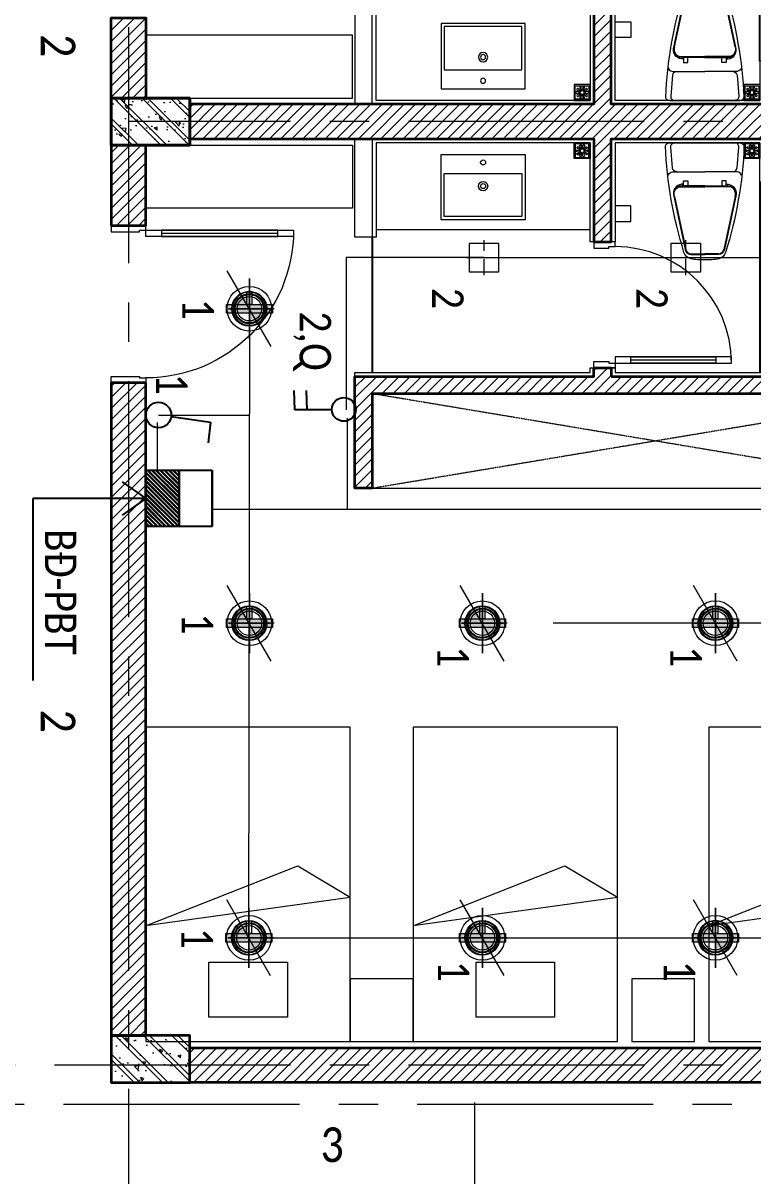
# Model space of a CAD drawing. Header units: millimetres. Extents: x 18326 to 214271, y -298828 to -198730.
# Drawn here: x 39926 to 44568, y -260034 to -252703 of the extents above; entities that cross this region are included whole.
import ezdxf
from ezdxf.enums import TextEntityAlignment as Align

# ---------------------------------------------------------------- set-up
doc = ezdxf.new("R2010")
doc.units = ezdxf.units.MM
doc.header["$LTSCALE"] = 20
doc.header["$MEASUREMENT"] = 0
for name, pattern in [('CONTINOUS', [0]), ('DASHED2', [0.375, 0.25, -0.125]), ('HIDDEN', [0.375, 0.25, -0.125]), ('xref LC GK$0$CENTER2', [1.125, 0.75, -0.125, 0.125, -0.125]), ('xref_mb.A7$0$HIDDEN', [0.375, 0.25, -0.125])]:
    doc.linetypes.add(name, pattern=pattern)
doc.layers.get('0').update_dxf_attribs({"lineweight": 0})
for name, color, linetype, lineweight in [('0.MAU XANH- DAY DIEN', 3, 'HIDDEN', 20), ('DW-DIEN', 2, 'Continuous', 25), ('E-equipment-0.2', 2, 'Continuous', 9), ('E-thin-line-0.05', 251, 'Continuous', 9), ('Hatch', 8, 'Continuous', 5), ('KV_5_HIDDEN', 125, 'HIDDEN', 9), ('KV_EX_1_TB DIEN', 55, 'Continuous', 13), ('xref LC GK$0$KV-Net truc', 251, 'xref LC GK$0$CENTER2', 9), ('xref_mb.A7$0$KV-Cat be tong', 6, 'Continuous', 35), ('xref_mb.A7$0$KV-Cat tuong', 4, 'Continuous', 35), ('xref_mb.A7$0$KV-Cat vat lieu', 11, 'Continuous', 20), ('xref_mb.A7$0$KV-Cua', 34, 'Continuous', 13), ('xref_mb.A7$0$KV-Hatch', 179, 'Continuous', 5), ('xref_mb.A7$0$KV-Net khuat', 165, 'xref_mb.A7$0$HIDDEN', 9), ('xref_mb.A7$0$KV-Net thay 1', 9, 'Continuous', 20), ('xref_mb.A7$0$KV-Noi that', 35, 'Continuous', 9), ('xref_mb.A7$0$KV-Thiet bi', 59, 'Continuous', 9)]:
    doc.layers.add(name, color=color, linetype=linetype, lineweight=lineweight)
for name, color, linetype in [('66 KV-DIM', 7, 'Continuous'), ('CDC-E', 2, 'Continuous'), ('CDC-E-Equip', 2, 'Continuous'), ('CDC-E-Note', 3, 'Continuous'), ('xref_mb.A7$0$KV-Net thay 3', 251, 'Continuous')]:
    doc.layers.add(name, color=color, linetype=linetype)
doc.styles.add('KT', font='vnsimli.shx', dxfattribs={"width": 0.72})
doc.styles.add('uv-abc', font='calibril.ttf', dxfattribs={"width": 0.85})
doc.styles.add('xref_mb.A7$0$Standard', font='arial.ttf')
doc.dimstyles.new('A2-1-140', dxfattribs={"dimscale": 100, "dimtxt": 3, "dimasz": 1.5, "dimexe": 0.7, "dimexo": 0, "dimgap": 0.5, "dimtad": 1, "dimdec": 0, "dimrnd": 50, "dimzin": 13, "dimdsep": 46, "dimtxsty": 'KT', "dimblk1": 'ARCHTICK', "dimblk2": 'ARCHTICK', "dimsah": 1, "dimcen": 0, "dimdle": 0.7, "dimclrd": 1, "dimclre": 1, "dimclrt": 3, "dimadec": 0, "dimazin": 0, "dimtfac": 1.222222222222222, "dimtdec": 0, "dimtix": 1, "dimtmove": 2, "dimatfit": 3, "dimldrblk": 'ARCHTICK', "dimfxl": 5, "dimfxlon": 1, "dimtolj": 1, "dimtzin": 13, "dimarcsym": 0})

# ---------------------------------------------------------------- blocks, each defined once
blk = doc.blocks.new('pa6')
at = {"layer": 'CDC-E'}
h = blk.add_hatch(dxfattribs=at)
h.set_pattern_fill('ANSI31', scale=5)
h.set_pattern_definition([(45, (0, 0), (-11.22532015133644, 11.22532015133644), [])])
h.paths.add_polyline_path([(150, 175), (-150, 175), (-150, 0), (150, 0)])
for p, q in [((-150, 350), (150, 350)), ((-150, 0), (-150, 350)), ((150, 350), (150, 0)), ((-150, 175), (150, 175)), ((150, 0), (-150, 0))]:
    blk.add_line(p, q, dxfattribs=at)
blk = doc.blocks.new('_ARCHTICK')
at = {"color": 8, "const_width": 0.15}
blk.add_lwpolyline([(-0.5, -0.5), (0.5, 0.5)], dxfattribs=at)
blk = doc.blocks.new('A$C37556543')
blk.add_lwpolyline([(-0.001174173317846083, -0.1710253104101831), (-0.001174173317846083, 179.8289746895898), (179.9988258266822, 179.8289746895898), (179.9988258266822, -0.1710253104101831)], close=True)
at = {"layer": 'KV_5_HIDDEN', "ltscale": 20}
for p, q in [((89.99882582668215, -17.99976764572784), (89.99882582668215, 198.0002323542722)), ((197.9988258266822, 90.00023235427216), (-18.00117417331785, 90.00023235427216))]:
    blk.add_line(p, q, dxfattribs=at)
blk = doc.blocks.new('CT doi 10A')
for p, q in [((702206.952636544, 24289.42921582878), (702264.6897807895, 24472.91367912437)), ((702264.6897807895, 24472.91367912437), (702361.5820065071, 24446.9514854905)), ((702245.4996537459, 24411.92884503581), (702342.3918794635, 24385.96665140534))]:
    blk.add_line(p, q)
blk.add_circle((702190.967748755, 24229.77280244685), 61.76086378300478)
blk = doc.blocks.new('*U626')
at = {"xscale": 0.9090909064414844, "yscale": 0.9090909064414844, "zscale": 0.9090909064414844, "rotation": 343.8325300958912}
blk.add_blockref('CT doi 10A', (-619243.043497057, 156591.4786157931), dxfattribs=at)
blk = doc.blocks.new('kcvn-compac')
at = {"layer": 'E-thin-line-0.05'}
blk.add_hatch(color=256, dxfattribs=at).paths.add_polyline_path([(121.6571742641251, 22.7861284502219), (-121.6571742641309, 22.7861284502219), (-121.6571742641309, -22.7861284502161), (121.6571742641251, -22.7861284502161)])
at = {"layer": 'Hatch'}
h = blk.add_hatch(color=256, dxfattribs=at)
edge = h.paths.add_edge_path(flags=17)
edge.add_ellipse((-5.968558980384842e-12, 0.2108313806506635), major_axis=(-62.32441003977205, 62.32441003977202), ratio=1, start_angle=-405.0000000000001, end_angle=-135.0444973120539)
edge.add_line((88.13999936450071, 0.1423796748182516), (77.77056445598151, 0.1256290873325941))
edge.add_ellipse((-5.968558980384842e-12, 0.2108313806506635), major_axis=(54.9921265056812, 54.99212650568122), ratio=0.9999999999999998, start_angle=-314.9999999999999, end_angle=-45.0627709197305, ccw=False)
edge.add_line((-5.968558980384842e-12, 77.981442508722), (-5.968558980384842e-12, 88.35085732579816))
edge = h.paths.add_edge_path()
edge.add_ellipse((-5.968558980384842e-12, 0.2108313806506635), major_axis=(-62.32441003977205, 62.32441003977202), ratio=1, start_angle=-585.0000000000001, end_angle=-314.9555026879461)
edge.add_line((-88.13999936451265, 0.1423796748182516), (-77.77056445599347, 0.1256290873325941))
edge.add_ellipse((-5.968558980384842e-12, 0.2108313806506635), major_axis=(54.9921265056812, 54.99212650568122), ratio=0.9999999999999998, start_angle=-494.9999999999999, end_angle=-224.9372290802695, ccw=False)
edge.add_line((-5.968558980384842e-12, -77.55977974742066), (-5.968558980384842e-12, -87.92919456449683))
edge = h.paths.add_edge_path(flags=16)
edge.add_ellipse((-5.968558980384842e-12, 0.2108313806506635), major_axis=(54.9921265056812, 54.99212650568122), ratio=0.9999999999999998, start_angle=-405.0627709197306, end_angle=-134.9999999999999)
edge.add_line((-5.968558980384842e-12, -77.55977974742065), (-5.968558980384842e-12, -1.63424829224823e-12))
edge.add_line((-5.968558980384842e-12, -1.637347003745075e-12), (77.77056445598151, 0.125629087332594))
edge = h.paths.add_edge_path(flags=0)
edge.add_ellipse((-5.968558980384842e-12, 0.2108313806506635), major_axis=(54.9921265056812, 54.99212650568122), ratio=0.9999999999999998, start_angle=-224.9372290802695, end_angle=45)
edge.add_line((-5.968558980384842e-12, 77.98144250872198), (-5.968558980384842e-12, -1.63424829224823e-12))
edge.add_line((-5.968558980384842e-12, -1.637338311366764e-12), (-77.77056445599347, 0.1256290873325941))
for p, q in [((-5.968558980384842e-12, -1.637329161141565e-12), (-5.968558980384842e-12, 140.7610961024966)), ((-5.968558980384842e-12, -1.637329161141565e-12), (-5.968558980384842e-12, 140.7610961024966)), ((130.5149613539868, 0.2108313806506635), (-5.968558980384842e-12, -1.637329161141565e-12)), ((-5.968558980384842e-12, -1.637329161141565e-12), (-5.968558980384842e-12, -140.7610961024999)), ((-5.968558980384842e-12, -1.637329161141565e-12), (-5.968558980384842e-12, -140.7610961024999))]:
    blk.add_line(p, q)
at = {"extrusion": (0, 0, -0.9999999999999998)}
blk.add_ellipse((-5.968558980384842e-12, 0.2108313806506635), major_axis=(-62.32441003977204, 62.32441003977201), ratio=1, start_param=5.497787143782138, end_param=11.78097245096172, dxfattribs=at)
at = {"extrusion": (0, 0, -1)}
blk.add_ellipse((-5.968558980384842e-12, 0.2108313806506635), major_axis=(54.9921265056812, 54.99212650568122), ratio=0.9999999999999998, start_param=3.926990816987241, end_param=10.21017612416683, dxfattribs=at)
at = {"layer": 'E-equipment-0.2'}
blk.add_line((114.5961039364308, -200.6150972992153), (-117.0542569160491, 200.6150972843199), dxfattribs=at)
for centre, radius in [((-0.1887425119545583, 0.1015474559741847), 92.1785353275623), ((-0.1887425119254544, 0.1015474559887366), 75.67170589949819)]:
    blk.add_circle(centre, radius, dxfattribs=at)
at = {"layer": 'E-thin-line-0.05', "ltscale": 200}
for p, q in [((-5.002220859751105e-12, -159.1207951236442), (-7.389644451905042e-13, 159.4117122577658)), ((1.580247044330463e-11, -159.1207951236234), (2.012257027672604e-11, 159.4117122577242)), ((-7.389644451905042e-13, 159.4117122577034), (-5.002220859751105e-12, -159.1207951236442)), ((-0.1887425119254544, -111.2734551249106), (-0.1887425119224417, 111.4765500369145)), ((-0.1887425119109025, -111.2734551248961), (-0.1887425119078898, 111.4765500368854)), ((-0.1887425119224417, 111.4765500368709), (-0.1887425119254544, -111.2734551249106)), ((-0.173074524156732, -102.0363674313572), (-0.1730745241539466, 102.2226029269719)), ((-0.1730745241433738, -102.0363674313439), (-0.1730745241405884, 102.2226029269452)), ((-0.1730745241539466, 102.2226029269319), (-0.173074524156732, -102.0363674313572)), ((-5.238689482212066e-12, 91.63636363632816), (-5.238689482212066e-12, -91.63636363635283)), ((111.5477611765856, 0.1015474559800111), (-111.5477611765914, -0.1015474559742415)), ((-111.5477611765768, -0.1015474559596896), (111.1862341669507, 0.1012183400236779)), ((102.2879026519117, 0.09311774778721826), (-102.2879026519221, -0.09311774778841198)), ((-102.2879026519087, -0.0931177477750822), (101.9563869031642, 0.09281595256921094))]:
    blk.add_line(p, q, dxfattribs=at)
at = {"layer": 'E-thin-line-0.05'}
for points in [[(-13.37938420734935, 90.65812229035109), (13.37938420734332, 90.65812229035109), (13.37938420734332, 22.7861284502219), (-13.37938420734935, 22.7861284502219)], [(-121.6571742641309, 22.7861284502219), (121.6571742641251, 22.7861284502219), (121.6571742641251, -22.7861284502161), (-121.6571742641309, -22.7861284502161)]]:
    blk.add_lwpolyline(points, close=True, dxfattribs=at)
for centre, radius in [((-5.115907697472721e-12, -5.968558980384842e-13), 118.4978687689813), ((-2.955857780762017e-12, 2.899014361901209e-12), 79.29133126541274), ((-2.955857780762017e-12, 2.899014361901209e-12), 64.68563723971602)]:
    blk.add_circle(centre, radius, dxfattribs=at)
blk = doc.blocks.new('CT dơn 10a')
for p, q in [((690677.031061232, 23139.19762640205), (690777.2363677802, 23143.78406754372)), ((690677.5459707206, 22946.84414719066), (690677.031061232, 23139.19762640205))]:
    blk.add_line(p, q)
blk.add_circle((690680.3698363783, 22885.14787438614), 61.76086378300478)
blk = doc.blocks.new('*U627')
at = {"xscale": 0.6818181797535812, "yscale": 0.6818181797535812, "zscale": 0.6818181797535812, "rotation": 137.7741938562183}
blk.add_blockref('CT dơn 10a', (359202.4343083142, -304928.2716907367), dxfattribs=at)
blk = doc.blocks.new('xref LC GK$0$LC')
at = {"layer": 'xref LC GK$0$KV-Net truc', "color": 8, "ltscale": 100}
for points in [[(10249.99999999953, 10099.77423228603), (10249.99999999953, -58464.08794064936)], [(20280.07530471543, -44500), (10249.99999999953, -44500)], [(20280.07530471543, -50500), (-10253.12418516586, -50500)], [(175586.7170632961, -50750), (-10253.12418516586, -50750)], [(12449.99999999997, -50737.00409206934), (12450, -85465.52735620015)]]:
    blk.add_lwpolyline(points, dxfattribs=at)
blk = doc.blocks.new('xref_mb.A7$0$cot30x50')
at = {"layer": 'xref_mb.A7$0$KV-Hatch'}
h = blk.add_hatch(dxfattribs=at)
h.set_pattern_fill('CHAU-01', color=8, scale=30, angle=180, pattern_type=2)
h.set_pattern_definition([(230, (-701771.5933381974, 113908.4492841933), (-215.178054780226, 18.8256404947785), [22.5, -247.5]), (175, (-701771.5933381974, 113908.4492841933), (41.62540008390004, -225.6576401100035), [18, -198]), (280.4514, (-701789.5248421974, 113910.0180861933), (-173.5528145142064, -206.8318626182861), [19.122057, -210.3426336]), (226.1842, (-701771.5933381974, 113848.4492841933), (-320.1723145876933, 49.65570429870537), [33.74999999999999, -371.2499999999999]), (276.6356, (-701798.2743616975, 113852.5872762933), (-280.3988116646109, -292.2353612701326), [28.6830864, -315.5139]), (171.1842000000001, (-701771.5933381974, 113848.4492841933), (-280.3985835400881, -292.2355802775974), [27, -297]), (201, (-701801.5933381974, 113863.4492841933), (-179.0721156355385, 120.7856671996016), [22.5, -247.5]), (146.0000000000001, (-701801.5933381974, 113863.4492841933), (-72.99459957647449, -217.5450135140559), [18, -198]), (251.4514, (-701816.5160080974, 113873.5147659933), (-252.0667885744469, -96.75914901298576), [19.122057, -210.3426336]), (217.5, (-701771.5933381974, 113908.4492841933), (-3.647956595187185, -99.86815614939344), [0, -195.6, 0, -201, 0, -198.75]), (187.5, (-701771.5933381974, 113908.4492841933), (-78.92086123264457, -118.3235135647081), [0, -114.6, 0, -191.1, 0, -75.75]), (147.5, (-701704.6933381974, 113908.4492841933), (-160.1467308517227, 6.766461520313901), [0, -74.99999999999997, 0, -233.9999999999999, 0, -310.4999999999999]), (137.5, (-701674.6933381974, 113908.4492841933), (-174.9558508027159, -30.03149469969535), [0, -97.5, 0, -155.4, 0, -220.5]), (225, (-701771.5933381974, 113908.4492841933), (90.15611460128483, -90.1561146012848), []), (225, (-701771.5933381974, 113871.6992841933), (90.15611460128483, -90.1561146012848), [])])
h.paths.add_polyline_path([(-778331.6179150133, 133391.0790201908), (-778631.6179150133, 133391.0790201908), (-778631.6179150133, 132891.0790201908), (-778331.6179150133, 132891.0790201908)])
at = {"layer": 'xref_mb.A7$0$KV-Cat be tong', "color": 8}
blk.add_lwpolyline([(-778631.6179150133, 132891.0790201908), (-778331.6179150133, 132891.0790201908), (-778331.6179150133, 133391.0790201908), (-778631.6179150133, 133391.0790201908)], close=True, dxfattribs=at)
blk = doc.blocks.new('xref_mb.A7$0$DVCT3')
at = {"layer": 'xref_mb.A7$0$KV-Cat be tong', "color": 8, "rotation": 270}
for p in [(383155.2071416121, -812160.0984949365), (383155.2071416121, -818120.0984949365)]:
    blk.add_blockref('xref_mb.A7$0$cot30x50', p, dxfattribs=at)
blk = doc.blocks.new('xref_mb.A7$0$TF2001P-Plaza')
at = {"color": 8}
for p, q in [((-0.1349881035093574, -0.268299647488675), (-0.1082184643891821, -0.268299647488675)), ((-0.1349881035093574, -0.2901528801591695), (-0.1349881035093574, -0.268299647488675)), ((-0.1349881035093574, -0.2999999999999972), (-0.1349881035093574, -0.2901528801591695)), ((-0.1082184643891821, -0.268299647488675), (-0.1082184643891821, -0.2999999999999972)), ((0.1349881035093716, -0.268299647488675), (0.1082184643891964, -0.268299647488675)), ((0.1082184643891964, -0.268299647488675), (0.1082184643891964, -0.2999999999999972)), ((0.1349881035093716, -0.2901528801591695), (0.1349881035093716, -0.268299647488675)), ((0.1349881035093716, -0.2999999999999972), (0.1349881035093716, -0.2901528801591695)), ((-0.1082184643891821, -0.2999999999999972), (-0.1349881035093574, -0.2999999999999972)), ((0, -0.2999999999999972), (-0.1082184643891821, -0.2999999999999972)), ((0, -0.2999999999999972), (0.1082184643891964, -0.2999999999999972)), ((0.1082184643891964, -0.2999999999999972), (0.1349881035093716, -0.2999999999999972)), ((-0.1921508592016892, -0.3666940844349398), (-0.1209252347400565, -0.7041115928166874)), ((0.1921508592017034, -0.3666940844349398), (0.1209252347400991, -0.7041115928166874)), ((-0.08697253431348884, -0.7317892609947023), (0, -0.7317892609947023)), ((0.08697253431353147, -0.7317892609947023), (0, -0.7317892609947023))]:
    blk.add_line(p, q, dxfattribs=at)
blk.add_lwpolyline([(0, -0.7709857503338782, -0.04026818872333893), (-0.089503170167049, -0.7641256380909027, -0.2582759532507667), (-0.1324201633969864, -0.7229596048127434, -0.06368791604622695), (-0.2508710730423189, -0.04715056058327605, -0.3331113829757602), (-0.2234041984617647, -0.0265675464485895), (0, -0.0265675464485895), (0.2234041984617789, -0.0265675464485895, -0.3331113829757602), (0.2508710730423331, -0.04715056058327605, -0.06368791604622695), (0.1324201633970148, -0.7229596048127434, -0.2582759532507667), (0.08950317016709164, -0.7641256380909027, -0.04026818872333893)], format="xyb", close=True, dxfattribs=at)
for points in [[(-0.1787705193451643, -0.2100994450224221, -0.3368307061372848), (-0.2062373939257327, -0.1860859235231658), (-0.216537473025312, -0.05401156529484297, -0.4414225661349933), (-0.1907872752763495, -0.0265675464485895, 0.007083389971865325)], [(0.1787705193452069, -0.2100994450224221, 0.3368307061372848), (0.2062373939257753, -0.1860859235231658), (0.2165374730253262, -0.05401156529484297, 0.4414225661349933), (0.1907872752763637, -0.0265675464485895, -0.007083389971865325)], [(-0.2337042775613156, -0.2323977128393864, -0.3528619440787009), (-0.1925039611629842, -0.2100994450224221), (0, -0.2100994450224221)], [(0.2337042775613583, -0.2323977128393864, 0.3528619440787009), (0.1925039611630126, -0.2100994450224221), (0, -0.2100994450224221)], [(-0.1349881035093574, -0.2901528801591695, 0.4878779416568886), (-0.1989377949645075, -0.3539896649754013), (-0.1248552693128886, -0.704941185708762, 0.3531545021699269), (-0.08698250029576116, -0.7358059008976738), (0, -0.7358059008976738)], [(-0.144756232044827, -0.289990600146723), (-0.144756232044827, -0.3009508492442166, 0.3534189704856527), (-0.1966887083426769, -0.3297439391509727, -7.107355031558337)], [(0.1349881035093716, -0.2901528801591695, -0.4878779416568886), (0.1989377949645501, -0.3539896649754013), (0.1248552693129028, -0.704941185708762, -0.3531545021699269), (0.08698250029580379, -0.7358059008976738), (0, -0.7358059008976738)], [(0.1447562320448412, -0.289990600146723), (0.1447562320448412, -0.3009508492442166, -0.3534189704856527), (0.1966887083427196, -0.3297439391509727, 7.107355031558337)], [(-0.1921508592016892, -0.3666940844349398, -0.5535659268976675), (-0.1467789752409487, -0.3053816127835631), (0, -0.3053816127835631)], [(0.1921508592017034, -0.3666940844349398, 0.5535659268976675), (0.1467789752409914, -0.3053816127835631), (0, -0.3053816127835631)]]:
    blk.add_lwpolyline(points, format="xyb", dxfattribs=at)
for centre, start, end in [((-0.0867945877096048, -0.6969069380858741), 191.9196070017476, 269.7077172596), ((0.08679458770961901, -0.6969069380858741), 270.2922827404001, 348.0803929982523)]:
    blk.add_arc(centre, 0.03488277678895942, start, end, dxfattribs=at)
at = {"color": 8, "style": 'xref_mb.A7$0$Standard', "flags": 3}
blk.add_attdef('SERIAL', text='', height=0.025, dxfattribs=at).set_placement((66.65938784401892, -0.4587154508485867), align=Align.CENTER)
blk = doc.blocks.new('*U536')
at = {"color": 8, "xscale": 1000, "yscale": 1000, "zscale": 1000}
blk.add_blockref('xref_mb.A7$0$TF2001P-Plaza', (0, 26.56754644860371), dxfattribs=at)
blk = doc.blocks.new('xref_mb.A7$0$sdfg323233')
at = {"color": 8}
for p, q in [((-116.2675172935997, 55.00000000000728), (-125, 55.00000000000728)), ((-91.1597318807435, 55.00000000000728), (-116.2675172935997, 55.00000000000728)), ((-75, 55.00000000000728), (-91.1597318807435, 55.00000000000728)), ((-83.8460588735943, 33.62888867394213), (-52.81825134883547, 33.6288886739494)), ((-83.84605887359794, 16.37111132595601), (-52.81825134883547, 16.37111132596328)), ((-62.77707765950981, 37.36901190614299), (-62.77707765950981, 33.62888867394213)), ((57.67349692095377, 37.36901190614299), (-62.77707765950981, 37.36901190614299)), ((-62.77707765950981, 16.37111132573773), (-62.77707765951345, 12.63098809350049)), ((57.67349692080461, 12.63098809328221), (-62.77707765951345, 12.63098809328221)), ((-49.06637984273402, 33.6288886739494), (47.81781026301542, 33.62888867394213)), ((-49.06637984273402, 16.37111132596328), (47.81781026316094, 16.37111132617429)), ((-25, 12.63098809328221), (-25, 37.36901190615026)), ((25, 37.36901190615026), (25, 12.63098809328221)), ((51.56968177042654, 33.62888867394213), (84.7131037691106, 33.62888867394213)), ((51.56968177042654, 16.37111132595601), (84.71310376910697, 16.37111132595601)), ((57.67349692095377, 37.36901190614299), (57.67349692080825, 33.62888867394213)), ((57.67349692080825, 16.37111132573773), (57.67349692080461, 12.63098809328221)), ((125, 55.00000000000728), (75, 55.00000000000728))]:
    blk.add_line(p, q, dxfattribs=at)
for points in [[(-75, 115.0000000000073), (-125, 115.0000000000073), (-125, 125.0000000000073), (-75, 125.0000000000073), (-75, 115.0000000000073)], [(-125, 113.0000000000364), (-75, 113.0000000000364), (-75, 45.00000000000728), (-79.15223750482983, 45.00000000000728)], [(-125, 48.52331093827524), (-125, 113.0000000000364)], [(25, 37.36901190615026), (25, 125.0000000000073), (-25, 125.0000000000073), (-25, 37.36901190615026)], [(125, 115.0000000000073), (75, 115.0000000000073), (75, 125.0000000000073), (125, 125.0000000000073), (125, 115.0000000000073)], [(75, 113.0000000000364), (125, 113.0000000000364), (125, 45.00000000000728), (75, 45.00000000000728), (75, 113.0000000000364)], [(-73.9045061360157, 16.37111132588325), (-75.98240390913998, 10.46579669508355), (-79.07199321153894, 5.093413142370991), (-83.059986914006, 0.4509518683917122), (-87.80015575829748, -3.291360259951034), (-93.11869019641745, -5.996302481667954), (-98.82057353402342, -7.564691666935687), (-101.9206010672424, -7.762171913032944), (-104.6967326785598, -7.939019101700978), (-110.5317043000759, -7.105559181887656), (-116.1115353091664, -5.09487269444071), (-121.2316279509032, -1.980686234288441), (-125.7042418702549, 2.122811156936223), (-129.3653780563836, 7.065155002841493), (-132.0807922580498, 12.66512252992834), (-133.7509173643703, 18.71737763080455), (-134.3145142729845, 24.99999999998545), (-133.7509173643703, 31.28262236905721), (-132.0807922580498, 37.33487746989704), (-129.3653780563836, 42.93484499698388), (-125.7042418702513, 47.87718884288915), (-121.2316279508996, 51.9806862341502), (-116.1115353091627, 55.09487269430247), (-110.7843221355761, 57.01452859905112), (-110.5317043000723, 57.10555918171303), (-104.6967326785561, 57.93901910156274), (-98.82057353401979, 57.56469166676106), (-93.11869019641381, 55.99630248149333), (-87.80015575829384, 53.29136025981279), (-83.05998691400237, 49.54904813150642), (-79.0719932115353, 44.90658685749077), (-75.98240390913634, 39.53420330474182), (-73.90450613601206, 33.62888867394213)], [(-74.33658083754563, 16.37111132595601), (-76.37494318506651, 10.62247277359711), (-79.38545225740381, 5.398767818391207), (-83.25819225806481, 0.8907175899585127), (-87.85176673481328, -2.737085837921768), (-92.99846106397308, -5.352188819029834), (-98.51036582752567, -6.859112110592832), (-104.1862375193086, -7.202836886841396), (-109.818846084956, -6.370813515291957), (-115.2025410375718, -4.393419752392219), (-120.1407599005252, -1.342851630557561), (-124.4532048418405, 2.669512469641631), (-127.9824254738851, 7.497178322613763), (-130.5995674773221, 12.96388446381025), (-132.2090771625444, 18.87003762020322), (-132.7521902037479, 24.99999999998545), (-132.2090771625444, 31.12996237965854), (-130.5995674773221, 37.03611553601513), (-127.9824254738814, 42.50282167724799), (-124.4532048418369, 47.33048753018375), (-120.1407599005215, 51.3428516304557), (-115.2025410375682, 54.39341975225398), (-109.8188460849524, 56.37081351515371), (-104.186237519305, 57.20283688666677), (-98.51036582766756, 56.85911211041821), (-92.99846106396944, 55.35218881889159), (-87.85176673480964, 52.73708583774714), (-83.25819225806117, 49.10928240990324), (-79.38545225740017, 44.60123218143417), (-76.37494318506288, 39.37752722630103), (-74.33658083754199, 33.62888867394213)], [(-74.48526008024783, 16.37111132595601), (-76.50534049694397, 11.33883461482037), (-79.39052895394707, 6.825300761069229), (-83.03126884638186, 3.001898030619486), (-87.28931370874488, 0.01380897576746065), (-92.00297672388115, -2.025502448537736), (-96.99327030567656, -3.038599346960837), (-102.0707026291275, -2.987012323443196), (-107.042473031026, -1.87270024465397), (-111.7197930508628, 0.2620241427066503), (-115.9250551208897, 3.336100914551935), (-119.4985766959071, 7.232800983569177), (-122.3046637308944, 11.80415854504099), (-124.2367632657915, 16.876589646512), (-125.2215094634375, 22.25748353141535), (-125.2215094634375, 27.74251646939229), (-124.2367632656424, 33.12341035425925), (-122.3046637304542, 38.19584145569388), (-119.4985766956124, 42.76719901720207), (-115.9250551208861, 46.6638990860738), (-111.7197930505681, 49.73797585784632), (-107.0424730305858, 51.8727002450978), (-102.0707026286873, 52.98701232377789), (-96.99327030509085, 53.03859934722277), (-92.00297672358647, 52.02550244876329), (-87.28931370845021, 49.98619102434895), (-83.03126884594167, 46.99810196946055), (-79.39052895365239, 43.17469923886529), (-76.50534049694033, 38.66116538507777), (-74.48526008009867, 33.62888867394213)], [(-79.15223750482983, 45.00000000000728), (-125, 45.00000000000728), (-125, 48.52331093827524)], [(-85.1673110011252, 16.2184840958289), (-86.67950985443167, 15.24072043865453), (-88.32286489631952, 14.61040189062624), (-90.03887020181719, 14.34996874503122), (-91.76643338854046, 14.46869281555701), (-93.44405059410929, 14.96234734592144), (-95.01199610938056, 15.81335748835409), (-96.41444870371924, 16.99142599498737), (-97.60147894324473, 18.45461184568558), (-98.5308267574801, 20.15082341180823), (-99.16940595793858, 22.01967299667012), (-99.49448216080054, 23.99462672927621), (-99.49448216080054, 26.00537327058555), (-99.16940595793858, 27.98032700319163), (-98.5308267574801, 29.84917658805352), (-97.60147894324473, 31.5453881541398), (-96.4144487037156, 33.00857400483801), (-95.01199610937692, 34.18664251147129), (-93.44405059410565, 35.03765265394031), (-91.76643338853683, 35.53130718430475), (-90.03887020181355, 35.65003125493968), (-88.32286489631588, 35.38959810923552), (-86.67950985442803, 34.75927956117084), (-85.16731100112156, 33.78151590403286)], [(-86.76881954422424, 16.03348245395318), (-88.16476009799953, 16.02293092661421), (-89.5383686506757, 16.32054066196724), (-90.84249251361325, 16.91609543113736), (-92.03236424014176, 17.78915126657375), (-93.06713838653377, 18.90973825417313), (-93.91129363676737, 20.23938932880264), (-94.53585216396459, 21.73246075630595), (-94.9193743716678, 23.33769897354068), (-95.04869486160896, 25.00000000038563), (-94.9193743716678, 26.66230102715781), (-94.53585216381907, 28.26753924439254), (-93.91129363618529, 29.76061067182309), (-93.06713838609721, 31.09026174630708), (-92.03236423955605, 32.2108487338337), (-90.84249251259098, 33.08390456908819), (-89.53836865008998, 33.67945933814917), (-88.1647600972683, 33.97706907332031), (-86.76881954349301, 33.96651754579943)], [(-83.84605887155703, 33.62888867365109), (-86.81079755623432, 33.97136672456691)], [(-83.84605887156067, 16.37111132617429), (-86.81079755623796, 16.02863327529485)], [(-25, 12.63098809328221), (-25, 1.824583655194147)], [(-25, 1.824583655186871), (-25, -24.99999999999272), (25, -24.99999999999272), (25, 1.824583655186871)], [(25, 1.824583655194147), (25, 12.63098809328221)], [(47.81781025821329, 33.6288886883849), (48.43394433913272, 31.76872675414779), (48.89115053193746, 29.65717120705813), (49.17244798992397, 27.3726461877086), (49.26738919567651, 25.00000000184082), (49.17244799021501, 22.62735381593666), (48.89115053281057, 20.34282879633247), (48.43394434000584, 18.23127324898815), (47.81781025923192, 16.3711113142781)], [(51.56968176955343, 33.62888867557922), (52.1858158484356, 31.76872674272454), (52.64302203978514, 29.65717119836336), (52.92431949675301, 27.37264618265181), (53.01926070236004, 25.00000000093132), (52.92431949675301, 22.62735381917446), (52.64302204051273, 20.34282880331739), (52.18581584887215, 18.23127325884707), (51.56968177042654, 16.37111132573773)]]:
    blk.add_lwpolyline(points, dxfattribs=at)
blk.add_lwpolyline([(-7.499999999708962, 90.00000000611908), (-7.499999999708962, -154.999999994463, 0.9999999999999999), (7.499999999708962, -154.999999994463), (7.499999999708962, 90.00000000611908, 0.9999999999999999)], format="xyb", close=True, dxfattribs=at)
at = {"color": 8, "extrusion": (0, 0, -1)}
for points in [[(52.8182513482534, 33.62888867557922), (53.43438542684453, 31.76872674272454), (53.89159161848511, 29.65717119837063), (54.17288907530747, 27.37264618265908), (54.26783028076898, 25.00000000093132), (54.17288907530747, 22.62735381917446), (53.89159161863063, 20.34282880331739), (53.43438542742661, 18.23127325881796), (52.81825134883547, 16.37111132574501)], [(49.06637983676774, 33.6288886883849), (49.68251391768717, 31.76872675414779), (50.13972011092847, 29.65717120705813), (50.42101756876946, 27.3726461877086), (50.51595877437649, 25.00000000184809), (50.42101756876946, 22.62735381594393), (50.13972011136502, 20.34282879633247), (49.68251391870581, 18.23127324899542), (49.06637983793189, 16.3711113142781)]]:
    blk.add_lwpolyline(points, dxfattribs=at)
at = {"color": 8}
blk.add_circle((0, 0), 20, dxfattribs=at)
for centre, radius, start, end in [((-50.94231559578475, 32.18630909769854), 2.366467997580314, 37.55999604191742, 142.4400039570404), ((-50.94231559578475, 17.81369090214139), 2.366467997580314, 217.5599960429596, 322.4400039580826), ((49.6937460172303, 32.18630909769854), 2.366467997580314, 37.55999604295955, 142.4400039580826), ((49.6937460172303, 17.81369090214139), 2.366467997580314, 217.5599960419174, 322.4400039570404), ((84.71310376910697, 24.99999999999272), 14.04109146953345, 217.9188982557298, 142.0811017442702), ((84.71310376910697, 24.99999999999272), 8.628888673994572, 270, 90), ((0, -155), 100, 94.30122230449912, 85.69877769550087), ((0, -155), 95, 94.52806301373558, 85.47193698626441), ((0, -154.9999999944557), 12.49999999970896, 126.8698976441765, 53.1301023558235)]:
    blk.add_arc(centre, radius, start, end, dxfattribs=at)
blk = doc.blocks.new('xref_mb.A7$0$qẻg4656u67')
at = {"color": 8}
for points in [[(267.5000002094894, 394.6801938280259), (267.4999999892098, -20.31980617195222), (-267.5000000107902, -20.3198058880298), (-267.4999997905106, 394.680194111992)], [(247.3199647772562, 274.6801938387071), (247.3199646314533, -1.312728272750974e-07), (-247.3199646314606, 1.312728272750974e-07), (-247.3199644857887, 274.6801941013109)]]:
    blk.add_lwpolyline(points, close=True, dxfattribs=at)
for centre, radius in [((1.829757820814848e-07, 344.7314882539795), 15.875), ((1.03093043435365e-07, 194.2274377215654), 29.22914155753097), ((1.03093043435365e-07, 194.2274377215654), 15.875)]:
    blk.add_circle(centre, radius, dxfattribs=at)
blk = doc.blocks.new('*U517')
at = {"color": 8}
for p, q in [((-104.9999999988067, 459.3986237565578), (-105.0000000040891, 499.3986237515228)), ((-85.00000000144064, 459.3986237569579), (-84.99999999720603, 499.3986237519539)), ((-80.00000000055297, 489.3986237548188), (-45.00000000443839, 489.3986237548897)), ((-79.99999999234569, 469.3986237546515), (-44.99999999596918, 469.3986237551317)), ((-105.000000014421, 109.3986237481377), (-105.0000000197761, 149.3986237433283)), ((-83.00000348417967, 109.3986237485269), (-83.00000348000327, 149.3986237435757))]:
    blk.add_line(p, q, dxfattribs=at)
for points in [[(-100, 10), (-90, 10), (-90, 560), (-100, 560)], [(-1209.999999999999, 0), (-640, 0), (-640, 10), (-1209.999999999999, 10)], [(-90, 0), (0, 0), (0, 10), (-90, 10)]]:
    blk.add_lwpolyline(points, close=True, dxfattribs=at)
for points in [[(-110.0000000027794, 489.3986237541167), (-124.9999999989232, 489.3986237542003, 0.4142135623730934), (-155.0000000124128, 459.3986237408708), (-155.0000000133151, 149.3986237485724, 0.414213562373104), (-125.0000000102592, 119.3986237457475), (-110.0000000141154, 119.3986237454983)], [(-109.9999999975262, 469.3986237539475), (-124.9999999937281, 469.3986237540839, 0.4142135623730953), (-135.00000001218, 459.3986237355102), (-135.0000000129076, 149.3986237433446, 0.4142135623730946), (-125.0000000155852, 139.3986237455038), (-110.0000000193832, 139.3986237456966)]]:
    blk.add_lwpolyline(points, format="xyb", dxfattribs=at)
for points in [[(-100.0000000054861, 499.3986237517101), (-105.0000000040891, 499.3986237515228), (-110.000000002794, 494.3986237529507), (-109.9999999976862, 464.3986237554627), (-104.9999999988067, 459.3986237565578), (-100, 459.3986237567142)], [(-89.99999999596912, 499.3986237519102), (-84.99999999720603, 499.3986237519539), (-79.99999999832653, 494.3986237533873), (-80.00000000291038, 464.3986237558775), (-85.00000000144064, 459.3986237569579), (-90, 459.3986237568834)], [(-100.0000000210712, 149.3986237432592), (-105.0000000197761, 149.3986237433283), (-110.0000000185392, 144.3986237446452), (-110.0000000131986, 114.398623746919), (-105.000000014421, 109.3986237481377), (-100.0000000157016, 109.3986237482123)], [(-88.00000347873726, 149.3986237434993), (-83.00000348000327, 149.3986237435757), (-78.00000348119653, 144.3986237450709), (-78.000003485533, 114.3986237474883), (-83.00000348417967, 109.3986237485269), (-88.0000034828409, 109.3986237483905)]]:
    blk.add_lwpolyline(points, dxfattribs=at)
at = {"color": 8, "ltscale": 0.3}
blk.add_arc((-90, 10), 550, 90, 180, dxfattribs=at)
at = {"color": 8}
blk.add_arc((-44.99999999752623, 479.3986237523395), 9.999999999999755, 270.0000000091714, 90.00000000917142, dxfattribs=at)
blk = doc.blocks.new('xref_mb.A7$0$A$Ce74eeb68')
at = {"layer": 'xref_mb.A7$0$KV-Noi that', "color": 8}
for points in [[(0, 2.91038304567337e-11), (1300, 2.91038304567337e-11), (1300, -1999.999999999971), (0, -1999.999999999971)], [(900, -1493.623359946272), (400, -1493.623359946272), (400, -1843.623359946272), (900, -1843.623359946272)]]:
    blk.add_lwpolyline(points, close=True, dxfattribs=at)
for points in [[(1296.304543569138, -1261.756702708575), (334.1902870959602, -882.6073738157284), (0, -1082.173690956086)], [(1300, -1262.268651230959), (0, -1082.173690956086)]]:
    blk.add_lwpolyline(points, dxfattribs=at)
blk = doc.blocks.new('xref_mb.A7$0$A$C668d1f15')
at = {"layer": 'xref_mb.A7$0$KV-Thiet bi', "color": 8, "elevation": -1.369944006470667e-08}
for points in [[(166.2244383517091, 166.2244383517897), (0, 166.2244383517897), (0, 0), (166.2244383517091, 0)], [(155.1428091282779, 11.08162922343115), (11.08162922343115, 11.08162922343115), (11.08162922343115, 155.1428091283586), (155.1428091282779, 155.1428091283586)]]:
    blk.add_lwpolyline(points, close=True, dxfattribs=at)
for points in [[(42.09347617752006, 124.0968440899314, 1), (31.45803590892035, 109.4584163882015), (56.32479028489497, 97.33008990717049, 0.650932710484297), (61.31244980603071, 104.1950142976923)], [(74.01751709747778, 140.3796894413866, 0.999999557586707), (56.80901325776787, 134.7883076012445), (69.79778870230176, 110.3599738703218, 0.6509327104773983), (77.86799133186031, 112.9821416572157)], [(109.4154250938606, 134.7883076012445, 1), (92.20692125415069, 140.3796894413866), (88.35644701976817, 112.9821416572157, 0.6509327104733599), (96.42664964932672, 110.3599738701605)], [(124.1309621742697, 124.0968440899314), (104.9119885455978, 104.1950142976923, 0.6509327104805153), (109.8996480667335, 97.33008990717049), (134.7664024427081, 109.4584163882015, 0.999999665111895)], [(53.08367923257786, 87.35497577936157), (25.83720090700899, 92.15926503748258, 1), (25.83720090700899, 74.06517331430713), (53.0836792326585, 78.86946257242816, 0.6509327104794826)], [(61.31244980611135, 62.02942405425864, 0.6509327104780456), (56.32479028489497, 68.89434844461923), (31.45803590900098, 56.76602196358822, 1), (42.09347617743943, 42.12759426185836)], [(77.86799133186031, 53.24229669457404, 0.6509327104767896), (69.79778870230176, 55.86446448146792), (56.80901325776787, 31.4361307505452, 0.9999998669711184), (74.01751709747778, 25.84474891008056)], [(103.430808354345, 83.11221917589486, 1), (62.79362999736414, 83.11221917589486, 1)], [(109.4154250938606, 31.4361307505452), (96.42664964940734, 55.86446448146792, 0.650932710478352), (88.35644701976817, 53.24229669457404), (92.20692125415069, 25.84474891024182, 1)], [(134.7664024425468, 56.76602196358822), (109.8996480668141, 68.89434844461923, 0.6509327104818264), (104.9119885455978, 62.02942405425864), (124.1309621742697, 42.12759426169711, 1.00000006364785)], [(140.3872374445388, 92.15926503748258), (113.1407591191312, 87.35497577936157, 0.650932710479483), (113.14075911897, 78.86946257242816), (140.3872374447807, 74.06517331430713, 1)]]:
    blk.add_lwpolyline(points, format="xyb", close=True, dxfattribs=at)
blk = doc.blocks.new('xref_mb.A7$0$Phong KTX')
at = {"layer": 'xref_mb.A7$0$KV-Cat vat lieu', "color": 8}
blk.add_lwpolyline([(-1315, -4255), (-1315, -4280), (-2809.999999999069, -4280), (-2809.999999999098, -4310), (-2969.999999999098, -4310), (-2969.999999999069, -4280), (-4989.999999999069, -4280), (-4989.999999999069, -5490), (-3889.999999999069, -5490), (-3889.999999999069, -5740), (-2969.999999999069, -5740), (-2969.999999999098, -5110), (-2809.999999999098, -5110), (-2809.999999999069, -5740), (-1449.999999999985, -5740), (-1449.999999999985, -5140), (-1425, -5140)], dxfattribs=at)
at = {"layer": 'xref_mb.A7$0$KV-Net khuat', "color": 8}
for points in [[(-5014.999999999091, -3545), (-1425, -4145)], [(-1425, -3545), (-5014.999999999091, -4145)]]:
    blk.add_lwpolyline(points, dxfattribs=at)
at = {"layer": 'xref_mb.A7$0$KV-Net thay 3', "color": 8}
for p, q in [((-3889.999999999069, -5490), (-3889.999999999069, -4280)), ((-1425, -5140), (-1425, -4279.999999999185))]:
    blk.add_line(p, q, dxfattribs=at)
at = {"layer": 'xref_mb.A7$0$KV-Noi that', "color": 8}
for points in [[(-6564.999999999975, -25.00000000023283), (-6964.999999999975, -25.00000000023283), (-6964.999999999975, -425.0000000002328), (-6564.999999999975, -425.0000000002328)], [(-4864.999999999975, -25.00000000023283), (-5264.999999999975, -25.00000000023283), (-5264.999999999975, -425.0000000002328), (-4864.999999999975, -425.0000000002328)], [(-3075, -25.00000000029104), (-3475, -25.00000000029104), (-3475, -425.000000000291), (-3075, -425.000000000291)], [(-1285, -25.00000000029104), (-1685, -25.00000000029104), (-1685, -425.000000000291), (-1285, -425.000000000291)], [(-1425, -3545), (-5014.999999999091, -3545), (-5014.999999999091, -4145), (-1425, -4145)], [(-1449.999999999985, -5189.999999750755), (-2809.999999999061, -5189.999999750755), (-2809.999999999061, -5740), (-1449.999999999985, -5740)], [(-2969.999999999054, -5240), (-3069.999999999054, -5240), (-3069.999999999054, -5340), (-2969.999999999054, -5340)], [(-1299.999999999985, -5325.000000000233), (15.00000000001455, -5325.000000000233), (15.00000000001455, -5725.000000000233), (-1299.999999999985, -5725.000000000233)]]:
    blk.add_lwpolyline(points, close=True, dxfattribs=at)
at = {"layer": 'xref_mb.A7$0$KV-Cat tuong', "color": 8, "xscale": -1, "rotation": 180}
for p in [(-6564.999999999993, -2025.000000000175), (-4864.999999999993, -2025.000000000175), (-2985, -2025.000000000233), (-1285, -2025.000000000233)]:
    blk.add_blockref('xref_mb.A7$0$A$Ce74eeb68', p, dxfattribs=at)
at = {"layer": 'xref_mb.A7$0$KV-Noi that', "color": 8}
for name, p, rotation in [('*U517', (-3889.999999999054, -4280), 90), ('*U536', (-3539.999999999054, -5740), 180), ('xref_mb.A7$0$sdfg323233', (-4439.999999999054, -5365), 180), ('xref_mb.A7$0$qẻg4656u67', (-2129.99999999952, -5270.77256215646), 180)]:
    blk.add_blockref(name, p, dxfattribs=dict(at, rotation=rotation))
at = {"layer": 'xref_mb.A7$0$KV-Thiet bi', "color": 8, "xscale": -0.6026365254345118, "yscale": 0.6026365254345118, "zscale": 0.6026365254345118, "rotation": 180}
for p in [(-4989.999999999054, -5389.713064238022, -5.4436571037135e-09), (-3889.999999999069, -5639.713064238022, -5.4436571037135e-09), (-2809.999999999061, -5639.713064238022, 8.255782960993175e-09)]:
    blk.add_blockref('xref_mb.A7$0$A$C668d1f15', p, dxfattribs=at)
blk = doc.blocks.new('*U522')
at = {"layer": 'xref_mb.A7$0$KV-Cua', "color": 8}
blk.add_line((-50, 100), (-50.00000000000088, 640), dxfattribs=at)
for points in [[(-30, 0), (-30.000000000001, 740), (-70.000000000001, 740), (-70, -2.842170943040401e-14)], [(-30, 100), (-70, 100), (-70.000000000001, 640), (-30.00000000000088, 640)], [(5.902970420161151e-14, -135.0000000000073), (-39.99999999999995, -135.0000000000073), (-40, -40), (-30, -40), (-30, 0), (0, 0)], [(-800, -135.0000000000077), (-760, -135.0000000000077), (-760, -40.00000000000031), (-770, -40.00000000000031), (-770, -3.38706375702955e-13), (-800, -3.387063757029549e-13)]]:
    blk.add_lwpolyline(points, close=True, dxfattribs=at)
at = {"layer": 'xref_mb.A7$0$KV-Cua', "color": 8, "ltscale": 100}
blk.add_arc((-30, 0), 740.0000000000002, 90, 180, dxfattribs=at)
blk = doc.blocks.new('*U528')
at = {"layer": 'xref_mb.A7$0$KV-Cua', "color": 8}
blk.add_line((-50, 100), (-50.00000000000094, 840), dxfattribs=at)
for points in [[(-30, 0), (-30.00000000000105, 940), (-70.00000000000105, 940), (-70, -2.842170943040401e-14)], [(-30, 100), (-70, 100), (-70.00000000000105, 840), (-30.00000000000094, 840)], [(9.619655499521356e-14, -220), (-39.99999999999991, -220), (-40, -40), (-30, -40), (-30, 0), (0, 0)], [(-1000, -220.0000000000005), (-960, -220.0000000000005), (-960, -40.00000000000041), (-970, -40.0000000000004), (-970, -4.302486394064563e-13), (-1000, -4.302486394064563e-13)]]:
    blk.add_lwpolyline(points, close=True, dxfattribs=at)
at = {"layer": 'xref_mb.A7$0$KV-Cua', "color": 8, "ltscale": 100}
blk.add_arc((-30, 0), 940.0000000000002, 90, 180, dxfattribs=at)
blk = doc.blocks.new('xref_mb.A7$0$P3')
at = {"layer": 'xref_mb.A7$0$KV-Hatch'}
h = blk.add_hatch(dxfattribs=at)
h.set_pattern_fill('ANSI31', color=8, scale=400)
h.set_pattern_definition([(45, (0, 0), (-35.35533905932738, 35.35533905932738), [])])
h.paths.add_polyline_path([(390.0000000000073, 6110), (6810.000000000007, 6110.000000000116), (6810.000000000007, 5890.000000000116), (390.0000000000073, 5890)])
h.paths.add_polyline_path([(-109.9999999999927, 5810.000000000116), (110.0000000000073, 5810.000000000116), (110.0000000000073, 5300), (-109.9999999999927, 5300)])
h.paths.add_polyline_path([(-109.9999999999709, 2110.000000000116), (-109.9999999999709, 3100), (110.0000000000291, 3100), (110.0000000000291, 2330.000000000116), (290.0000000000291, 2330.000000000116), (290.0000000000291, 2110.000000000116)])
h.paths.add_polyline_path([(4130.000000000931, 1620), (1950.000000000931, 1620), (1950.000000000931, 2110), (1290, 2110), (1290, 2330), (2060.000000000931, 2330), (2060.000000000931, 1730), (5650, 1730), (5650, 2330), (5760, 2330), (5760, 1620), (4240.000000000931, 1620), (4240.000000000931, 1565), (4130.000000000931, 1565)])
h.paths.add_polyline_path([(7090.000000000029, 1660.000000000116), (7310.000000000029, 1660.000000000116), (7310.000000000007, 5810.000000000116), (7090.000000000007, 5810.000000000116)])
h.paths.add_polyline_path([(7090.000000000029, 150.0000000001164), (7310.000000000029, 150.0000000001164), (7310.000000000029, 660.0000000001164), (7090.000000000029, 660.0000000001164)])
h.paths.add_polyline_path([(6810.000000000029, 110.0000000001164), (4240.000000000931, 110), (4240.000000000931, 765), (4130.000000000931, 765), (4130.000000000931, 110), (3160.000000000931, 110), (3160.000000000931, 360), (1950.000000000931, 360), (1950.000000000931, 110), (390.0000000000291, 110), (390.0000000000291, -110), (1950.000000000931, -110), (1950.000000000931, -360), (3160.000000000931, -360), (3160.000000000931, -110), (4130.000000000931, -110), (4130.000000000902, -765), (4240.000000000902, -765), (4240.000000000931, -110), (6810.000000000029, -109.9999999998836)])
h.paths.add_polyline_path([(2060.000000000931, -250), (3050.000000000931, -250), (3050.000000000931, 250), (2060.000000000931, 250)], flags=16)
h.paths.add_polyline_path([(4130.000000000931, -1620), (1950.000000000931, -1620), (1950.000000000931, -2110), (1290.000000000029, -2110), (1290.000000000029, -2330), (2060.000000000931, -2330), (2060.000000000931, -1730), (5650, -1730), (5650, -2330), (5760, -2330), (5760, -1620), (4240.000000000931, -1620), (4240.000000000902, -1565), (4130.000000000902, -1565)])
h.paths.add_polyline_path([(-109.9999999999709, -2109.999999999884), (-109.9999999999709, -3100), (110.0000000000291, -3100), (110.0000000000291, -2329.999999999884), (290.0000000000582, -2329.999999999884), (290.0000000000582, -2109.999999999884)])
h.paths.add_polyline_path([(-109.9999999999709, -5300), (110.0000000000291, -5300), (110.0000000000291, -5849.999999999884), (-109.9999999999709, -5849.999999999884)])
h.paths.add_polyline_path([(7090.000000000029, -1659.999999999884), (7310.000000000029, -1659.999999999884), (7310.000000000029, -5849.999999999884), (7090.000000000029, -5849.999999999884)])
h.paths.add_polyline_path([(7090.000000000029, -149.9999999998836), (7310.000000000029, -149.9999999998836), (7310.000000000029, -659.9999999998836), (7090.000000000029, -659.9999999998836)])
at = {"layer": 'xref_mb.A7$0$KV-Cat be tong', "color": 8}
for points in [[(6810.000000000007, 5810.000000000116), (7310.000000000007, 5810.000000000116), (7310.000000000007, 6110.000000000116), (6810.000000000007, 6110.000000000116)], [(6810.000000000029, 149.9999999997672), (7310.000000000029, 149.9999999997672), (7310.000000000029, -149.9999999998836), (6810.000000000029, -149.9999999998836)]]:
    blk.add_lwpolyline(points, close=True, dxfattribs=at)
at = {"layer": 'xref_mb.A7$0$KV-Cat tuong', "color": 8}
for points in [[(390.0000000000073, 6110), (6810.000000000007, 6110.000000000116), (6810.000000000007, 5890.000000000116), (390.0000000000073, 5890)], [(7090.000000000029, 1660.000000000116), (7310.000000000029, 1660.000000000116), (7310.000000000007, 5810.000000000116), (7090.000000000007, 5810.000000000116)], [(4130.000000000931, 1620), (1950.000000000931, 1620), (1950.000000000931, 2110), (1290, 2110), (1290, 2330), (2060.000000000931, 2330), (2060.000000000931, 1730), (5650, 1730), (5650, 2330), (5760, 2330), (5760, 1620), (4240.000000000931, 1620), (4240.000000000931, 1565), (4130.000000000931, 1565)], [(6810.000000000029, 110.0000000001164), (4240.000000000931, 110), (4240.000000000931, 765), (4130.000000000931, 765), (4130.000000000931, 110), (3160.000000000931, 110), (3160.000000000931, 360), (1950.000000000931, 360), (1950.000000000931, 110), (390.0000000000291, 110), (390.0000000000291, -110), (1950.000000000931, -110), (1950.000000000931, -360), (3160.000000000931, -360), (3160.000000000931, -110), (4130.000000000931, -110), (4130.000000000902, -765), (4240.000000000902, -765), (4240.000000000931, -110), (6810.000000000029, -109.9999999998836)], [(7090.000000000029, 150.0000000001164), (7310.000000000029, 150.0000000001164), (7310.000000000029, 660.0000000001164), (7090.000000000029, 660.0000000001164)], [(7090.000000000029, -149.9999999998836), (7310.000000000029, -149.9999999998836), (7310.000000000029, -659.9999999998836), (7090.000000000029, -659.9999999998836)]]:
    blk.add_lwpolyline(points, close=True, dxfattribs=at)
at = {"layer": 'xref_mb.A7$0$KV-Net thay 1', "color": 8}
for points in [[(5650, 110.0000000000582), (5650, 735), (5760, 735), (5760, 110.0000000000582)], [(5650, -109.9999999994761), (5650, -734.9999999994179), (5760, -734.9999999994179), (5760, -109.9999999994761)]]:
    blk.add_lwpolyline(points, dxfattribs=at)
at = {"color": 8}
blk.add_blockref('xref_mb.A7$0$Phong KTX', (7074.999999999978, 5875), dxfattribs=at)
at = {"color": 8, "xscale": -1, "rotation": 180}
blk.add_blockref('xref_mb.A7$0$Phong KTX', (7075, -5875), dxfattribs=at)
at = {"layer": 'xref_mb.A7$0$KV-Cua', "color": 8, "xscale": -1.000000000000004, "rotation": 90}
blk.add_blockref('*U528', (7090.000000000029, 660.0000000001164), dxfattribs=at)
at = {"layer": 'xref_mb.A7$0$KV-Cua', "color": 8, "rotation": 90}
blk.add_blockref('*U522', (4105.000000000888, 1565), dxfattribs=at)

msp = doc.modelspace()

# ---------------------------------------------------------------- hatches: boundary and pattern name
at = {"layer": 'CDC-E'}
h = msp.add_hatch(dxfattribs=at)
h.set_pattern_fill('ANSI31', scale=6.000000000000001, angle=270)
h.set_pattern_definition([(315, (40706.88762742468, -255725.4233723985), (13.47038418160373, 13.47038418160373), [])])
h.paths.add_polyline_path([(40916.88762742468, -255905.4233723985), (40916.88762742468, -255545.4233723985), (40706.88762742468, -255545.4233723985), (40706.88762742468, -255905.4233723985)])

# ---------------------------------------------------------------- linework, layer by layer
at = {"layer": '0.MAU XANH- DAY DIEN', "linetype": 'DASHED2', "ltscale": 800}
msp.add_line((40788.00044294541, -255195.5741263367), (41364.43221548713, -255195.5741263367), dxfattribs=at)
for points in [[(42858.02437120211, -254194.9754231804), (41981.8684671484, -254194.9754231804), (41981.8684671484, -255162.8285010773)], [(42858.02437120211, -254194.9754231804), (45168.10477496312, -254194.9754231804), (45168.02437120165, -254319.9754231804)]]:
    msp.add_lwpolyline(points, dxfattribs=at)
at = {"layer": '0.MAU XANH- DAY DIEN', "linetype": 'CONTINOUS', "ltscale": 800, "flags": 128}
for points in [[(40780.03891912476, -255243.6915786582), (40780.03891912476, -255545.4233723985)], [(41987.70555650071, -255214.8384437728), (41987.70555650071, -255793.6348061878)], [(41128.02437120258, -255793.6348061878), (46606.74368047342, -255793.6348061878), (46606.74368047342, -255384.1184239704), (46389.54965813086, -255384.1184239704)]]:
    msp.add_lwpolyline(points, dxfattribs=at)
at = {"layer": 'CDC-E'}
for p, q in [((40706.88762742468, -255905.4233723985), (40706.88762742468, -255545.4233723985)), ((40706.88762742468, -255545.4233723985), (41126.88762742468, -255545.4233723985)), ((40916.88762742468, -255545.4233723985), (40916.88762742468, -255905.4233723985)), ((41126.88762742468, -255545.4233723985), (41126.88762742468, -255905.4233723985)), ((41126.88762742468, -255905.4233723985), (40706.88762742468, -255905.4233723985))]:
    msp.add_line(p, q, dxfattribs=at)

# ---------------------------------------------------------------- block references
at = {"layer": 'CDC-E-Equip', "xscale": 1.2, "yscale": 1.2, "zscale": 1.2, "rotation": 270}
for p in [(40706.88762741723, -255725.4233724032), (40708.02437120258, -255725.4233723985)]:
    msp.add_blockref('pa6', p, dxfattribs=at)
at = {"layer": 'DW-DIEN', "rotation": 123.6347198050045}
for name, p, xscale, yscale, zscale in [('*U626', (41966.00921497076, -255159.7261255071), 1.344606326279682, 1.344606326279682, 1.344606326279682), ('*U627', (40788.00052074763, -255195.5742393643), 1.920866180399546, 1.920866180399546, 1.920866180399546)]:
    msp.add_blockref(name, p, dxfattribs=dict(at, xscale=xscale, yscale=yscale, zscale=zscale))
at = {"layer": 'E-equipment-0.2', "xscale": 1.200000000000001, "yscale": 1.200000000000001, "zscale": 1.200000000000001}
for p in [(41365.52437120258, -254519.7291895281), (41365.52477989114, -256519.7291888678), (42847.51211847133, -256519.7291888678), (44329.49945705152, -256519.476191211), (41362.2936177617, -258519.9769656462), (42847.51211847133, -258519.7291888678), (44329.49945705152, -258519.476191211)]:
    msp.add_blockref('kcvn-compac', p, dxfattribs=at)
at = {"layer": 'KV_EX_1_TB DIEN', "xscale": 1.032189467024803, "yscale": 1.032189467024803, "zscale": 1.032189467024803, "rotation": 270}
for p in [(42765.12707933645, -254102.0795831177), (44049.15099018673, -254102.0795831177)]:
    msp.add_blockref('A$C37556543', p, dxfattribs=at)

# ---------------------------------------------------------------- texts
at = {"layer": 'CDC-E-Note', "style": 'uv-abc', "width": 0.85}
for s, height, p in [('2', 220, (40148.14754154161, -252774.0108831063)), ('2', 200, (42627.23409301276, -254387.0721018207)), ('2', 200, (43925.48372056243, -254387.0721018207)), ('1', 200, (41039.01308288147, -254456.2009904817)), ('2,Q', 200, (41784.72954271781, -254536.6626037103)), ('1', 200, (40872.57474563551, -254932.5119119672)), ('BĐ-PBT', 200, (40165.25768984855, -255919.8460769052)), ('BĐ-PBT', 200, (40165.257689856, -255919.8460769001)), ('1', 200, (41035.78232100746, -256456.2009891611)), ('2', 220, (40148.14754154161, -257068.9888955592)), ('1', 200, (41032.55116731069, -258456.4435457214))]:
    msp.add_text(s, height=height, rotation=270, dxfattribs=at).set_placement(p, align=Align.MIDDLE_LEFT)
msp.add_text('3', height=220, dxfattribs=at).set_placement((41818.01956771698, -259835.4849496659), align=Align.MIDDLE_LEFT)

# ---------------------------------------------------------------- leaders
at = {"layer": '66 KV-DIM'}
for points in [[(40706.88762741723, -255725.4233724032), (39988.62163565169, -255725.4233724032), (39988.62163565169, -256884.2629778669)], [(40706.88762742468, -255725.4233723985), (39988.62163565961, -255725.4233723985), (39988.62163565961, -256884.2629778622)]]:
    msp.add_leader(points, dimstyle='A2-1-140', override={"dimgap": 0.5, "dimtad": 0, "dimldrblk": 'Open90'}, dxfattribs=at)

# ---------------------------------------------------------------- next in the draw order: linework, layer by layer
at = {"layer": '0.MAU XANH- DAY DIEN', "linetype": 'DASHED2', "ltscale": 800}
for points in [[(41365.52437120258, -254519.4761918713), (41359.06204694324, -258519.9717454286), (47293.4741342119, -258518.7171982405)], [(47296.70447897074, -256518.9754141345), (41362.29320064048, -256519.7291888678)]]:
    msp.add_lwpolyline(points, dxfattribs=at)

# ---------------------------------------------------------------- next in the draw order: block references
at = {"layer": 'xref LC GK$0$KV-Net truc', "color": 8}
msp.add_blockref('xref LC GK$0$LC', (30346.88762742514, -208829.9754231842), dxfattribs=at)
at = {"layer": 'xref_mb.A7$0$KV-Cat be tong', "color": 8}
msp.add_blockref('xref_mb.A7$0$DVCT3', (-475559.3985343783, -219651.494843261), dxfattribs=at)
at = {"layer": 'xref_mb.A7$0$KV-Cat tuong', "color": 8, "rotation": 180}
msp.add_blockref('xref_mb.A7$0$P3', (47796.88762742473, -253329.975423184), dxfattribs=at)

# ---------------------------------------------------------------- next in the draw order: texts
at = {"layer": 'CDC-E-Note', "style": 'uv-abc', "width": 0.85}
for p in [(42661.12993862062, -256665.6029251557), (44143.11727720081, -256665.4790353677), (42664.36110075238, -258665.8507032547), (44101.34591244395, -258665.479353216)]:
    msp.add_text('1', height=200, rotation=270, dxfattribs=at).set_placement(p, align=Align.MIDDLE_LEFT)

doc.saveas('drawing.dxf')
